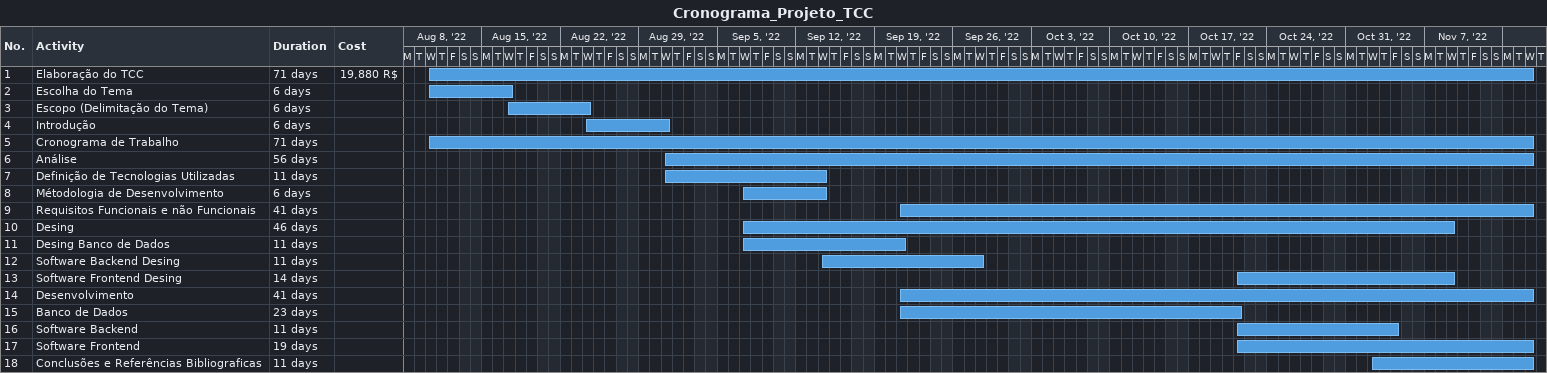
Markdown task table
Cronograma_Projeto_TCC

| ID | Task | Duration | Start | Finish | Cost (R$) |
|---|---|---|---|---|---|
| 1 | Elaboração do TCC | 71d | 2022-08-10 | 2022-11-16 | 19880 |
| 2 | Escolha do Tema | 6d | 2022-08-10 | 2022-08-17 |  |
| 3 | Escopo (Delimitação do Tema) | 6d | 2022-08-17 | 2022-08-24 |  |
| 4 | Introdução | 6d | 2022-08-24 | 2022-08-31 |  |
| 5 | Cronograma de Trabalho | 71d | 2022-08-10 | 2022-11-16 |  |
| 6 | Análise | 56d | 2022-08-31 | 2022-11-16 |  |
| 7 | Definição de Tecnologias Utilizadas | 11d | 2022-08-31 | 2022-09-14 |  |
| 8 | Métodologia de Desenvolvimento | 6d | 2022-09-07 | 2022-09-14 |  |
| 9 | Requisitos Funcionais e não Funcionais | 41d | 2022-09-21 | 2022-11-16 |  |
| 10 | Desing | 46d | 2022-09-07 | 2022-11-09 |  |
| 11 | Desing Banco de Dados | 11d | 2022-09-07 | 2022-09-21 |  |
| 12 | Software Backend Desing | 11d | 2022-09-14 | 2022-09-28 |  |
| 13 | Software Frontend Desing | 14d | 2022-10-21 | 2022-11-09 |  |
| 14 | Desenvolvimento | 41d | 2022-09-21 | 2022-11-16 |  |
| 15 | Banco de Dados | 23d | 2022-09-21 | 2022-10-21 |  |
| 16 | Software Backend | 11d | 2022-10-21 | 2022-11-04 |  |
| 17 | Software Frontend | 19d | 2022-10-21 | 2022-11-16 |  |
| 18 | Conclusões e Referências Bibliograficas | 11d | 2022-11-02 | 2022-11-16 |  |
